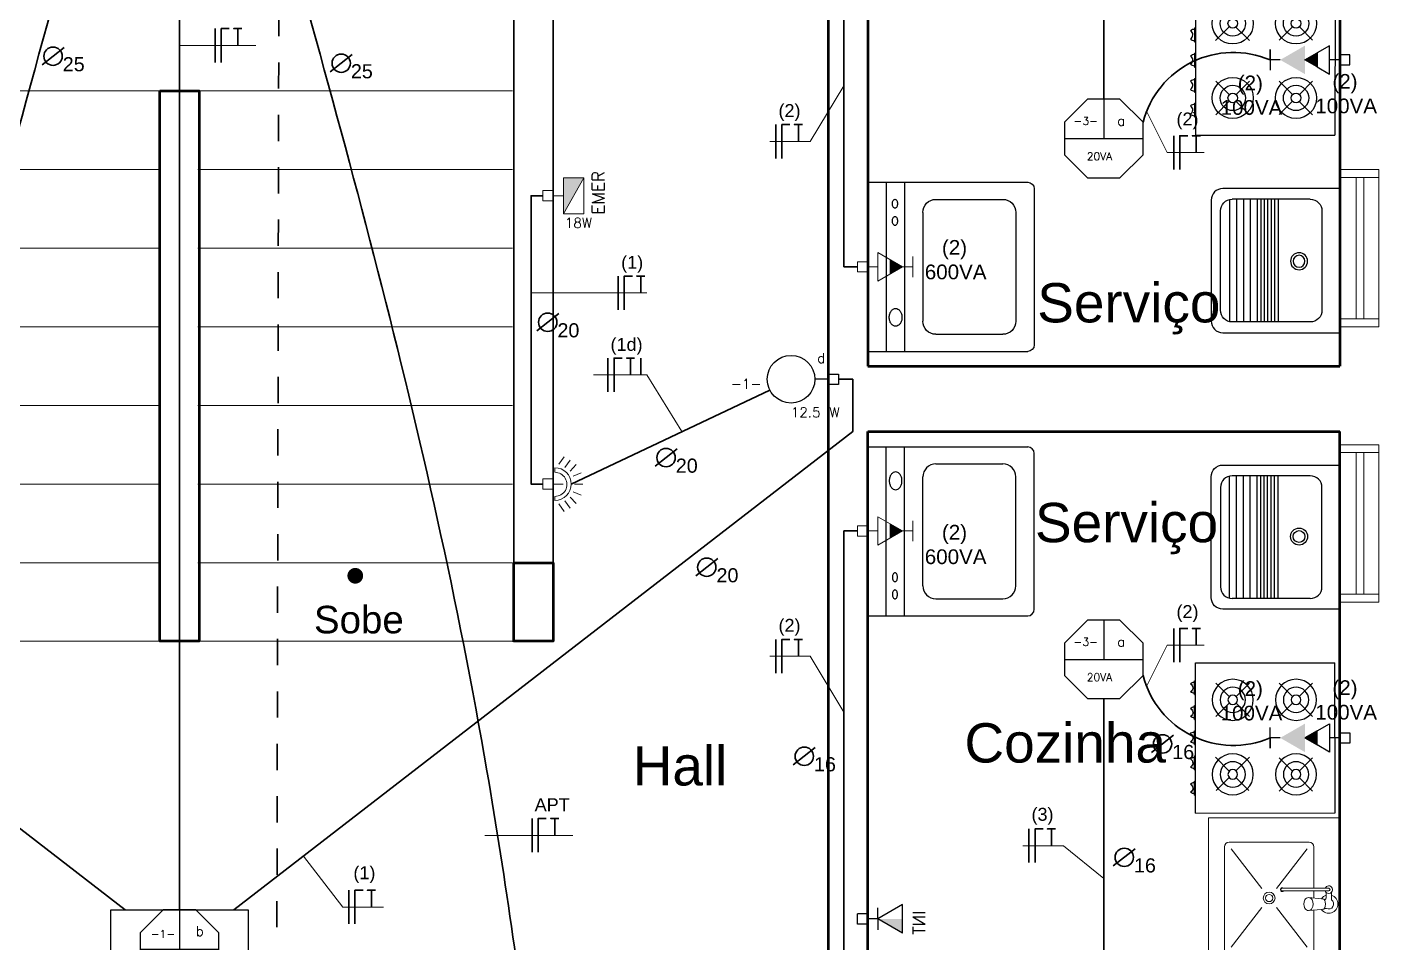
# Model space of a CAD drawing. Header units: inches. Extents: x 179598 to 179981, y 9195975 to 9196075.
# Drawn here: x 179645.77 to 179650.92, y 9196028.67 to 9196032.16 of the extents above; entities that cross this region are included whole.
import ezdxf

# ---------------------------------------------------------------- set-up
doc = ezdxf.new("R2010")
doc.units = ezdxf.units.IN
doc.header["$LTSCALE"] = 0.05
doc.header["$MEASUREMENT"] = 0
for name, pattern in [('ACAD_ISO03W100', [30, 12, -18]), ('CONTINU', [0]), ('DASH2', [0.75, 0.5, -0.25])]:
    doc.linetypes.add(name, pattern=pattern)
for name, color, linetype in [('Electric', 10, 'Continuous'), ('ILUMINAÇÃO', 3, 'Continuous'), ('LAYOUT_A. MOLHADAS', 7, 'Continuous'), ('PTF', 1, 'Continuous'), ('PTO', 1, 'Continuous'), ('TEP', 40, 'DASH2'), ('TEXTO', 250, 'Continuous')]:
    doc.layers.add(name, color=color, linetype=linetype)
for name, color, linetype, lineweight in [('Eletrodutos', 220, 'Continuous', 25), ('ESQUADRIA', 7, 'Continuous', 5), ('FNT', 30, 'Continuous', 25), ('HACHURA', 7, 'Continuous', 0), ('HASTES', 250, 'Continuous', 25), ('NOTAS', 180, 'Continuous', 25), ('PAREDE', 7, 'Continuous', 50), ('PISO', 7, 'Continuous', 5), ('TamanhoEletroduto', 174, 'Continuous', 30)]:
    doc.layers.add(name, color=color, linetype=linetype, lineweight=lineweight)
doc.styles.add('Cota', font='arial.ttf')
doc.styles.add('R_60_1-100', font='swissl.ttf', dxfattribs={"height": 0.15})
doc.styles.add('romans', font='romans.shx', dxfattribs={"width": 1.4})
doc.styles.get("Standard").update_dxf_attribs({"font": ''})
doc.styles.get('Standard').set_extended_font_data('txt.shx')

# ---------------------------------------------------------------- blocks, each defined once
blk = doc.blocks.new('A$C44EB09CF')
at = {"layer": 'ESQUADRIA'}
for points in [[(0, 0), (0.03, 0), (0.03, 0.15), (0, 0.15)], [(0.57, 0), (0.03, 0), (0.03, 0.15), (0.57, 0.15)], [(0.57, 0), (0.6, 0), (0.6, 0.15), (0.57, 0.15)], [(0.03, 0.0576), (0.57, 0.0576), (0.57, 0.0876), (0.03, 0.0876)]]:
    blk.add_lwpolyline(points, close=True, dxfattribs=at)
blk = doc.blocks.new('maquina_lavar')
at = {"layer": 'LAYOUT_A. MOLHADAS'}
for p, q in [((0.635, 0.3225), (0.025, 0.3225)), ((0.495, 0.3225), (0.495, -0.3225)), ((0.565, 0.3225), (0.565, -0.3225)), ((0.635, 0.3225), (0.635, -0.3225)), ((0, 0.2975), (0, -0.2975)), ((0.07, 0.2075), (0.07, -0.2075)), ((0.375, 0.2575), (0.12, 0.2575)), ((0.425, 0.2075), (0.425, -0.2075)), ((0.375, -0.2575), (0.12, -0.2575)), ((0.635, -0.3225), (0.025, -0.3225))]:
    blk.add_line(p, q, dxfattribs=at)
for points in [[(0.5311, 0.2576, 0.158104), (0.5277, 0.2565, 0.106506), (0.5242, 0.2526, 0.071806), (0.5222, 0.2474, 0.05817), (0.5214, 0.2406, 0.05817), (0.5222, 0.2338, 0.071806), (0.5242, 0.2286, 0.106506), (0.5277, 0.2247, 0.158104), (0.5311, 0.2236, 0.158104), (0.5345, 0.2247, 0.106506), (0.5379, 0.2286, 0.071806), (0.54, 0.2338, 0.05817), (0.5408, 0.2406, 0.05817), (0.54, 0.2474, 0.071806), (0.5379, 0.2526, 0.106506), (0.5345, 0.2565, 0.158104)], [(0.5311, 0.192, 0.158104), (0.5277, 0.1909, 0.106506), (0.5242, 0.187, 0.071806), (0.5222, 0.1818, 0.05817), (0.5214, 0.175, 0.05817), (0.5222, 0.1682, 0.071806), (0.5242, 0.163, 0.106506), (0.5277, 0.1591, 0.158104), (0.5311, 0.158, 0.158104), (0.5345, 0.1591, 0.106506), (0.5379, 0.163, 0.071806), (0.54, 0.1682, 0.05817), (0.5408, 0.175, 0.05817), (0.54, 0.1818, 0.071806), (0.5379, 0.187, 0.106506), (0.5345, 0.1909, 0.158104)], [(0.5287, -0.1589, 0.132138), (0.5199, -0.1612, 0.106661), (0.5115, -0.1688, 0.083339), (0.5064, -0.1794, 0.072039), (0.5044, -0.1929, 0.072039), (0.5064, -0.2063, 0.083339), (0.5115, -0.2169, 0.106661), (0.5199, -0.2245, 0.132138), (0.5287, -0.2269, 0.132138), (0.5375, -0.2245, 0.106661), (0.5459, -0.2169, 0.083339), (0.551, -0.2063, 0.072039), (0.553, -0.1929, 0.072039), (0.551, -0.1794, 0.083339), (0.5459, -0.1688, 0.106661), (0.5375, -0.1612, 0.132138)]]:
    blk.add_lwpolyline(points, format="xyb", close=True, dxfattribs=at)
for centre, radius, start, end in [((0.025, 0.2975), 0.025, 90, 180), ((0.12, 0.2075), 0.05, 90, 180), ((0.375, 0.2075), 0.05, 0, 90), ((0.12, -0.2075), 0.05, 180, 270), ((0.375, -0.2075), 0.05, 270, 0), ((0.025, -0.2975), 0.025, 180, 270)]:
    blk.add_arc(centre, radius, start, end, dxfattribs=at)
blk = doc.blocks.new('A$C12630BB8')
for p, q in [((0.4645, 0.4546), (0.0855, 0.4546)), ((0.0409, 0.112), (0.0409, 0.41)), ((0.509, 0.112), (0.509, 0.41)), ((0.0855, 0.0674), (0.4645, 0.0674))]:
    blk.add_line(p, q)
blk.add_lwpolyline([(0, 0), (0, 0.4457, -0.414214), (0.0446, 0.4903), (0.5054, 0.4903, -0.414214), (0.55, 0.4457), (0.55, 0)], format="xyb", close=True)
for points in [[(0.0421, 0.4203), (0.5079, 0.4203)], [(0.0409, 0.3938), (0.509, 0.3938)], [(0.0409, 0.3674), (0.509, 0.3674)], [(0.0409, 0.341), (0.509, 0.341)], [(0.0409, 0.3145), (0.509, 0.3145)], [(0.0409, 0.3013), (0.509, 0.3013)], [(0.0409, 0.2881), (0.509, 0.2881)], [(0.0409, 0.2749), (0.509, 0.2749)], [(0.0409, 0.2617), (0.509, 0.2617)], [(0.0409, 0.2485), (0.509, 0.2485)], [(0.0409, 0.2352), (0.509, 0.2352)]]:
    blk.add_lwpolyline(points)
for radius in [0.0325, 0.0226]:
    blk.add_circle((0.2773, 0.1549), radius)
for centre, start, end in [((0.0855, 0.41), 90, 180), ((0.4645, 0.41), 0, 90), ((0.0855, 0.112), 180, 270), ((0.4645, 0.112), 270, 0)]:
    blk.add_arc(centre, 0.0446, start, end)
blk = doc.blocks.new('A$C249D7A9F')
at = {"layer": 'LAYOUT_A. MOLHADAS'}
for p, q in [((0, 0.0191), (0, 0.5514)), ((0, 0.5514), (0.5732, 0.5514)), ((0.5732, 0.0191), (0.5732, 0.5514)), ((0.1342, 0.4155), (0.0836, 0.4661)), ((0.2109, 0.4661), (0.1604, 0.4157)), ((0.4186, 0.4156), (0.3683, 0.4659)), ((0.4955, 0.4659), (0.445, 0.4154)), ((0.1345, 0.3897), (0.0836, 0.3388)), ((0.2109, 0.3388), (0.1601, 0.3896)), ((0.4191, 0.3895), (0.3683, 0.3386)), ((0.4955, 0.3386), (0.4445, 0.3896)), ((0.1339, 0.174), (0.0857, 0.2223)), ((0.2129, 0.2251), (0.1613, 0.1734)), ((0.4186, 0.1743), (0.3683, 0.2247)), ((0.4956, 0.2247), (0.4451, 0.1742)), ((0.1355, 0.1476), (0.0857, 0.0978)), ((0.2129, 0.095), (0.1598, 0.1481)), ((0.4191, 0.1482), (0.3683, 0.0974)), ((0.4956, 0.0974), (0.4446, 0.1484)), ((0, 0.0191), (0.5732, 0.0191)), ((0.0684, 0.0153), (0.0684, 0.0172)), ((0.0684, 0.0172), (0.1212, 0.0172)), ((0.0684, 0.0153), (0.1212, 0.0153)), ((0.0849, 0.0172), (0.0849, 0.0191)), ((0.1049, 0.0172), (0.1049, 0.0191)), ((0.1212, 0.0153), (0.1212, 0.0172)), ((0.1647, 0.0172), (0.2176, 0.0172)), ((0.1647, 0.0153), (0.1647, 0.0172)), ((0.1647, 0.0153), (0.2176, 0.0153)), ((0.1812, 0.0172), (0.1812, 0.0191)), ((0.2012, 0.0172), (0.2012, 0.0191)), ((0.2176, 0.0153), (0.2176, 0.0172)), ((0.261, 0.0172), (0.3139, 0.0172)), ((0.261, 0.0153), (0.261, 0.0172)), ((0.261, 0.0153), (0.3139, 0.0153)), ((0.2775, 0.0172), (0.2775, 0.0191)), ((0.2975, 0.0172), (0.2975, 0.0191)), ((0.3139, 0.0153), (0.3139, 0.0172)), ((0.3574, 0.0153), (0.3574, 0.0172)), ((0.3574, 0.0172), (0.4102, 0.0172)), ((0.3574, 0.0153), (0.4102, 0.0153)), ((0.3739, 0.0172), (0.3739, 0.0191)), ((0.3939, 0.0172), (0.3939, 0.0191)), ((0.4102, 0.0153), (0.4102, 0.0172)), ((0.4516, 0.0153), (0.4516, 0.0172)), ((0.4516, 0.0172), (0.5044, 0.0172)), ((0.4516, 0.0153), (0.5044, 0.0153)), ((0.4681, 0.0172), (0.4681, 0.0191)), ((0.4881, 0.0172), (0.4881, 0.0191)), ((0.5044, 0.0153), (0.5044, 0.0172))]:
    blk.add_line(p, q, dxfattribs=at)
for centre, radius in [((0.1474, 0.4028), 0.0783), ((0.4318, 0.4028), 0.0783), ((0.1474, 0.4028), 0.0483), ((0.1474, 0.4028), 0.0183), ((0.4318, 0.4028), 0.0483), ((0.4318, 0.4028), 0.0183), ((0.1474, 0.1615), 0.0783), ((0.1474, 0.1615), 0.0483), ((0.4318, 0.1615), 0.0783), ((0.4318, 0.1615), 0.0483), ((0.1474, 0.1615), 0.0183), ((0.4318, 0.1615), 0.0183)]:
    blk.add_circle(centre, radius, dxfattribs=at)
for centre, radius, start, end in [((0.0949, 0.0152), 0.0214, 179.7773, 222.1915), ((0.0942, -0.0091), 0.0182, 30.0718, 146.8642), ((0.0949, 0.0152), 0.0214, 314.7446, 0.2227), ((0.1912, 0.0152), 0.0214, 179.7773, 222.1915), ((0.1905, -0.0091), 0.0182, 30.0718, 146.8642), ((0.1912, 0.0152), 0.0214, 314.7446, 0.2227), ((0.2875, 0.0152), 0.0214, 179.7773, 222.1915), ((0.2869, -0.0091), 0.0182, 30.0718, 146.8642), ((0.2875, 0.0152), 0.0214, 314.7446, 0.2227), ((0.3839, 0.0152), 0.0214, 179.7773, 222.1915), ((0.3832, -0.0091), 0.0182, 30.0718, 146.8642), ((0.3839, 0.0152), 0.0214, 314.7446, 0.2227), ((0.4781, 0.0152), 0.0214, 179.7773, 222.1915), ((0.4774, -0.0091), 0.0182, 30.0718, 146.8642), ((0.4781, 0.0152), 0.0214, 314.7446, 0.2227)]:
    blk.add_arc(centre, radius, start, end, dxfattribs=at)
blk = doc.blocks.new('A$C4DAD441B')
at = {"layer": 'LAYOUT_A. MOLHADAS', "lineweight": 0}
for p, q in [((0.323, 0.4251), (0.017, 0.425)), ((0, 0.408), (0, 0.017)), ((0.1419, 0.2488), (0.0255, 0.3995)), ((0.3145, 0.3995), (0.198, 0.2488)), ((0.34, 0.2494), (0.34, 0.4081)), ((0.2201, 0.2494), (0.2255, 0.2494)), ((0.2201, 0.2394), (0.2255, 0.2394)), ((0.2255, 0.2494), (0.3837, 0.2494)), ((0.3837, 0.2394), (0.2255, 0.2394)), ((0.3199, 0.2141), (0.3691, 0.2099)), ((0.34, 0.2125), (0.34, 0.2394)), ((0.3754, 0.2093), (0.3691, 0.2099)), ((0.3754, 0.2093), (0.3785, 0.2082)), ((0.3785, 0.2082), (0.382, 0.2035)), ((0.3973, 0.2494), (0.3837, 0.2494)), ((0.3973, 0.2394), (0.3837, 0.2394)), ((0.388, 0.223), (0.388, 0.2333)), ((0.388, 0.2157), (0.388, 0.223)), ((0.4079, 0.2345), (0.408, 0.2227)), ((0.408, 0.2227), (0.408, 0.205)), ((0.142, 0.1762), (0.0255, 0.0255)), ((0.3145, 0.0255), (0.198, 0.1763)), ((0.3691, 0.1688), (0.3199, 0.1643)), ((0.34, 0.0171), (0.34, 0.1661)), ((0.3754, 0.1693), (0.3691, 0.1688)), ((0.3785, 0.1705), (0.3754, 0.1693)), ((0.382, 0.1752), (0.3785, 0.1705)), ((0.3887, 0.1726), (0.38, 0.1726)), ((0.382, 0.2035), (0.3839, 0.1975)), ((0.3839, 0.1812), (0.382, 0.1752)), ((0.3839, 0.1975), (0.3847, 0.1893)), ((0.3847, 0.1893), (0.3839, 0.1812)), ((0.017, 0), (0.323, 0.0001))]:
    blk.add_line(p, q, dxfattribs=at)
for radius in [0.0226, 0.0138]:
    blk.add_circle((0.17, 0.2125), radius, dxfattribs=at)
for centre, radius, start, end in [((0.017, 0.408), 0.017, 90.0067, 180.0067), ((0.323, 0.4081), 0.017, 0.0067, 90.0067), ((0.3973, 0.2444), 0.0145, 317.2061, 159.8457), ((0.2201, 0.2444), 0.00738, 42.6626, 317.3508), ((0.2201, 0.2444), 0.005, 90.0003, 270.0132), ((0.3199, 0.1991), 0.015, 89.8495, 153.0039), ((0.3195, 0.1978), 0.0164, 29.8647, 88.6279), ((0.3973, 0.1894), 0.0349, 105.5441, 144.0055), ((0.3973, 0.1894), 0.0349, 216.1772, 72.2635), ((0.378, 0.2156), 0.01, 282.8352, 0.0067), ((0.3973, 0.2444), 0.0145, 200.1677, 229.8474), ((0.3973, 0.2444), 0.0145, 229.8474, 317.2061), ((0.3973, 0.2444), 0.005, 270.0105, 90.003), ((0.3418, 0.1895), 0.039, 155.088, 204.9254), ((0.3203, 0.1797), 0.0153, 205.4951, 268.5266), ((0.3185, 0.1814), 0.0173, 283.1322, 329.3413), ((0.3028, 0.1895), 0.035, 331.0895, 27.8828), ((0.3973, 0.1894), 0.0189, 242.7435, 55.7443), ((0.017, 0.017), 0.017, 180.0067, 270.0067), ((0.323, 0.0171), 0.017, 270.0067, 0.0067)]:
    blk.add_arc(centre, radius, start, end, dxfattribs=at)
blk = doc.blocks.new('A$C4ABB454C')
at = {"layer": 'LAYOUT_A. MOLHADAS', "lineweight": 0}
blk.add_lwpolyline([(0.55, 1.2), (0.05, 1.2), (0.05, 0), (0.55, 0)], close=True, dxfattribs=at)
at = {"layer": 'PISO', "color": 1}
blk.add_blockref('A$C4DAD441B', (0.1111, 0.6815), dxfattribs=at)
blk = doc.blocks.new('TA60')
at = {"lineweight": 5}
for p, q in [((-0.1, 0.44), (0.1, 0.44)), ((0, 0.44), (0, 0.34)), ((-0.139, 0.1), (0, 0.34)), ((0.139, 0.1), (0, 0.34)), ((-0.069, 0.22), (0.069, 0.22)), ((-0.139, 0.1), (0.139, 0.1)), ((-0.05, 0), (-0.05, -0.1)), ((-0.05, 0), (0.05, 0)), ((0, 0.1), (0, 0)), ((0.05, 0), (0.05, -0.1)), ((-0.05, -0.1), (0.05, -0.1))]:
    blk.add_line(p, q, dxfattribs=at)
blk.add_lwpolyline([(0, 0.22, 0.139, 0, 0), (0, 0.34, 0, 0, 0)], format="xyseb", dxfattribs=at)
blk = doc.blocks.new('BlockRetard')
at = {"layer": 'HACHURA'}
h = blk.add_hatch(color=1, dxfattribs=at)
h.dxf.hatch_style = 1
h.paths.add_polyline_path([(-0.1328, 0.0541), (-0.2266, 0), (-0.1328, -0.0541)])
h = blk.add_hatch(color=1, dxfattribs=at)
h.dxf.hatch_style = 1
h.paths.add_polyline_path([(-0.0859, -0.0271), (-0.0859, 0.0271), (-0.1328, 0)])
at = {"layer": 'Electric'}
for points in [[(0, 0), (0, -0.0195), (0.0391, -0.0195), (0.0391, 0.0195), (0, 0.0195), (0, 0), (-0.0391, 0), (-0.0391, 0.0541), (-0.0859, 0.0271), (-0.0859, -0.0271), (-0.1328, 0), (-0.0859, 0.0271), (-0.0859, -0.0271), (-0.0391, -0.0541), (-0.0391, 0)], [(-0.2266, 0), (-0.2656, 0), (-0.2656, 0.0391), (-0.2656, -0.0391)]]:
    blk.add_lwpolyline(points, dxfattribs=at)
blk = doc.blocks.new('TEL130')
for p, q in [((-0.139, 0.34), (0.139, 0.34)), ((-0.139, 0.34), (0, 0.1)), ((0.139, 0.34), (0, 0.1)), ((-0.05, 0), (-0.05, -0.1)), ((-0.05, 0), (0.05, 0)), ((0, 0.1), (0, 0)), ((0.05, 0), (0.05, -0.1)), ((-0.05, -0.1), (0.05, -0.1))]:
    blk.add_line(p, q)
blk.add_solid([(0, 0.34), (0, 0.1), (-0.139, 0.34)])
blk = doc.blocks.new('Iluminação1')
at = {"layer": 'ILUMINAÇÃO'}
for p, q in [((0, 0.15), (0, 0)), ((-0.15, 0), (0.15, 0))]:
    blk.add_line(p, q, dxfattribs=at)
blk.add_lwpolyline([(-0.0621, 0.15), (-0.15, 0.0621), (-0.15, -0.0621), (-0.0621, -0.15), (0.0621, -0.15), (0.15, -0.0621), (0.15, 0.0621), (0.0621, 0.15)], close=True, dxfattribs=at)
blk = doc.blocks.new('Iluminação2')
at = {"layer": 'ILUMINAÇÃO'}
for p, q in [((0, 0.15), (0, 0)), ((-0.15, 0), (0.15, 0))]:
    blk.add_line(p, q, dxfattribs=at)
for points in [[(-0.2621, 0.15), (0.2621, 0.15), (0.2621, -0.15), (-0.2621, -0.15)], [(-0.0621, 0.15), (-0.15, 0.0621), (-0.15, -0.0621), (-0.0621, -0.15), (0.0621, -0.15), (0.15, -0.0621), (0.15, 0.0621), (0.0621, 0.15)]]:
    blk.add_lwpolyline(points, close=True, dxfattribs=at)
blk = doc.blocks.new('Interruptor sensor de presença')
at = {"color": 1, "lineweight": 5}
for p, q in [((0, 0.0195), (-0.0391, 0.0195)), ((-0.0391, 0.0195), (-0.0391, -0.0195)), ((0, 0.0195), (0, -0.0195)), ((0.0388, 0), (0, 0)), ((0, -0.0195), (-0.0391, -0.0195))]:
    blk.add_line(p, q, dxfattribs=at)
at = {"color": 3, "lineweight": 5}
blk.add_arc((0.0065, 0.0001), 0.0625, 269.7308, 89.7308, dxfattribs=at)
at = {"layer": 'ILUMINAÇÃO', "lineweight": 5, "ltscale": 0.5}
for p, q in [((0.0217, 0.076), (0.0419, 0.1041)), ((0.0068, 0.0626), (0.0068, 0.0471)), ((0.0448, 0.0637), (0.065, 0.0918)), ((0.0647, 0.0494), (0.0884, 0.0747)), ((0.0765, 0.0299), (0.1068, 0.0428)), ((0.0814, 0.0005), (0.1127, 0.0005)), ((0.0068, -0.0449), (0.0069, -0.0624)), ((0.0647, -0.0491), (0.0884, -0.0744)), ((0.0765, -0.0296), (0.1068, -0.0426)), ((0.0814, -0.0002), (0.1127, -0.0002)), ((0.0217, -0.0757), (0.0419, -0.1038)), ((0.0448, -0.0635), (0.065, -0.0916))]:
    blk.add_line(p, q, dxfattribs=at)
blk.add_arc((0.0066, 0.0011), 0.046, 269.6346, 89.827, dxfattribs=at)
blk = doc.blocks.new('ie')
at = {"lineweight": 5}
for p, q in [((0.1, 0.175), (0.1, -0.175)), ((0.1, 0.175), (0.3, 0.175)), ((0.1, -0.175), (0.3, 0.175)), ((0.3, 0.175), (0.3, -0.175)), ((0, 0.05), (-0.1, 0.05)), ((-0.1, 0.05), (-0.1, -0.05)), ((0, 0.05), (0, -0.05)), ((0.1, 0), (0, 0)), ((0, -0.05), (-0.1, -0.05)), ((0.1, -0.175), (0.3, -0.175))]:
    blk.add_line(p, q, dxfattribs=at)
blk.add_solid([(0.1, 0.175), (0.3, 0.175), (0.1, -0.175), (0.2, 0)], dxfattribs=at)

msp = doc.modelspace()

# ---------------------------------------------------------------- hatches: boundary and pattern name
at = {"layer": 'HACHURA'}
h = msp.add_hatch(color=256, dxfattribs=at)
h.dxf.hatch_style = 1
edge = h.paths.add_edge_path()
edge.add_arc((179647.0234, 9196030.069), 0.03, 0, 360)
h = msp.add_hatch(color=256, dxfattribs=at)
h.dxf.hatch_style = 1
edge = h.paths.add_edge_path()
edge.add_arc((179647.0234, 9196030.069), 0.03, 0, 360)

# ---------------------------------------------------------------- linework, layer by layer
at = {"color": 1}
msp.add_line((179648.8281, 9196030.819), (179648.7764, 9196030.819), dxfattribs=at)
msp.add_lwpolyline([(179648.8671, 9196030.7995), (179648.828, 9196030.7995), (179648.8281, 9196030.8385), (179648.8671, 9196030.8385)], close=True, dxfattribs=at)
msp.add_circle((179648.6855, 9196030.819), 0.0908, dxfattribs=at)
at = {"layer": 'Eletrodutos', "linetype": 'CONTINU', "lineweight": 30}
for p, q in [((179649.8781, 9196031.8877), (179649.8781, 9196033.3252)), ((179648.8871, 9196031.2479), (179648.8871, 9196032.728)), ((179646.3531, 9196032.6563), (179646.3531, 9196028.794)), ((179648.939, 9196031.2479), (179648.8871, 9196031.2479)), ((179648.6045, 9196030.7779), (179647.8471, 9196030.4191)), ((179648.8871, 9196030.2401), (179648.8871, 9196028.7599)), ((179648.939, 9196030.2401), (179648.8871, 9196030.2401)), ((179649.8781, 9196029.6002), (179649.8781, 9196028.1627)), ((179648.8871, 9196028.7599), (179648.8871, 9196028.4196))]:
    msp.add_line(p, q, dxfattribs=at)
at = {"layer": 'Eletrodutos', "linetype": 'ACAD_ISO03W100', "lineweight": 30, "ltscale": 0.1}
msp.add_lwpolyline([(179646.4735, 9196033.1109), (179646.7322, 9196032.4279), (179646.7193, 9196026.1748)], dxfattribs=at)
at = {"layer": 'Eletrodutos', "linetype": 'CONTINU', "lineweight": 30}
for points in [[(179647.739, 9196031.519), (179647.6937, 9196031.519), (179647.6937, 9196030.419), (179647.739, 9196030.419)], [(179643.839, 9196030.819), (179643.7853, 9196030.819), (179643.7853, 9196030.619), (179646.1454, 9196028.794)], [(179648.8671, 9196030.819), (179648.9208, 9196030.819), (179648.9208, 9196030.619), (179646.5607, 9196028.794)], [(179648.8671, 9196030.819), (179648.9208, 9196030.819), (179648.9208, 9196030.619), (179646.5607, 9196028.794)]]:
    msp.add_lwpolyline(points, dxfattribs=at)
for centre, start, end in [((179650.3726, 9196031.71), 66.8702, 165.3846), ((179650.3726, 9196029.7779), 194.6154, 293.1298)]:
    msp.add_arc(centre, 0.356, start, end, dxfattribs=at)
for points in [[(179646.116, 9196033.119), (179645.1803, 9196029.3243), (179644.9939, 9196028.0561)], [(179646.5901, 9196033.119), (179647.5258, 9196029.3243), (179647.7122, 9196028.0561)]]:
    msp.add_spline(points, degree=3, dxfattribs=at)
at = {"layer": 'FNT', "linetype": 'CONTINU', "lineweight": 30}
for p, q in [((179646.489, 9196032.1566), (179646.489, 9196032.028)), ((179648.6274, 9196031.7903), (179648.6274, 9196031.6617)), ((179650.1452, 9196031.748), (179650.1452, 9196031.6194)), ((179648.0264, 9196031.2128), (179648.0264, 9196031.0843)), ((179647.9873, 9196030.8995), (179647.9873, 9196030.7709)), ((179650.1452, 9196029.8685), (179650.1452, 9196029.74)), ((179648.6274, 9196029.8262), (179648.6274, 9196029.6977)), ((179647.6981, 9196029.143), (179647.6981, 9196029.0145)), ((179649.593, 9196029.103), (179649.593, 9196028.9745)), ((179646.9992, 9196028.8694), (179646.9992, 9196028.7409))]:
    msp.add_line(p, q, dxfattribs=at)
for points in [[(179646.5121, 9196032.028), (179646.5121, 9196032.1566), (179646.543, 9196032.1566)], [(179646.5905, 9196032.1566), (179646.5596, 9196032.1566), (179646.5751, 9196032.1566), (179646.5751, 9196032.0923)], [(179648.6505, 9196031.6617), (179648.6505, 9196031.7903), (179648.6814, 9196031.7903)], [(179648.7289, 9196031.7903), (179648.698, 9196031.7903), (179648.7135, 9196031.7903), (179648.7135, 9196031.726)], [(179650.1683, 9196031.6194), (179650.1683, 9196031.748), (179650.1992, 9196031.748)], [(179650.2467, 9196031.748), (179650.2158, 9196031.748), (179650.2313, 9196031.748), (179650.2313, 9196031.6837)], [(179648.0495, 9196031.0843), (179648.0495, 9196031.2128), (179648.0804, 9196031.2128)], [(179648.1279, 9196031.2128), (179648.097, 9196031.2128), (179648.1125, 9196031.2128), (179648.1125, 9196031.1485)], [(179648.0104, 9196030.7709), (179648.0104, 9196030.8995), (179648.0413, 9196030.8995)], [(179648.0889, 9196030.8995), (179648.058, 9196030.8995), (179648.0734, 9196030.8995), (179648.0734, 9196030.8352)], [(179648.1125, 9196030.8352), (179648.1125, 9196030.8995), (179648.1125, 9196030.8995)], [(179648.1125, 9196030.8352), (179648.1125, 9196030.8995), (179648.1125, 9196030.8995)], [(179650.1683, 9196029.74), (179650.1683, 9196029.8685), (179650.1992, 9196029.8685)], [(179650.2467, 9196029.8685), (179650.2158, 9196029.8685), (179650.2313, 9196029.8685), (179650.2313, 9196029.8043)], [(179648.6505, 9196029.6977), (179648.6505, 9196029.8262), (179648.6814, 9196029.8262)], [(179648.7289, 9196029.8262), (179648.698, 9196029.8262), (179648.7135, 9196029.8262), (179648.7135, 9196029.762)], [(179647.7211, 9196029.0145), (179647.7211, 9196029.143), (179647.752, 9196029.143)], [(179647.7996, 9196029.143), (179647.7687, 9196029.143), (179647.7841, 9196029.143), (179647.7841, 9196029.0787)], [(179649.6161, 9196028.9745), (179649.6161, 9196029.103), (179649.647, 9196029.103)], [(179649.6945, 9196029.103), (179649.6636, 9196029.103), (179649.6791, 9196029.103), (179649.6791, 9196029.0388)], [(179647.0223, 9196028.7409), (179647.0223, 9196028.8694), (179647.0532, 9196028.8694)], [(179647.1008, 9196028.8694), (179647.0699, 9196028.8694), (179647.0853, 9196028.8694), (179647.0853, 9196028.8051)]]:
    msp.add_lwpolyline(points, dxfattribs=at)
at = {"layer": 'HASTES', "linetype": 'CONTINU', "lineweight": 20}
for points in [[(179646.3531, 9196032.0923), (179646.3531, 9196032.0923), (179646.6445, 9196032.0923)], [(179648.8871, 9196031.9388), (179648.7587, 9196031.726), (179648.604, 9196031.726)], [(179650.0418, 9196031.8418), (179650.1197, 9196031.6837), (179650.261, 9196031.6837)], [(179648.1359, 9196031.1485), (179648.1359, 9196031.1485), (179647.6937, 9196031.1485)], [(179648.2692, 9196030.6191), (179648.1359, 9196030.8352), (179647.9324, 9196030.8352)], [(179650.0418, 9196029.6462), (179650.1197, 9196029.8043), (179650.261, 9196029.8043)], [(179648.8871, 9196029.5492), (179648.7587, 9196029.762), (179648.604, 9196029.762)], [(179647.5176, 9196029.0781), (179647.5176, 9196029.0781), (179647.8527, 9196029.0787)], [(179649.8781, 9196028.9136), (179649.7243, 9196029.0388), (179649.5696, 9196029.0388)], [(179646.8259, 9196028.9991), (179646.9758, 9196028.8051), (179647.1306, 9196028.8051)]]:
    msp.add_lwpolyline(points, dxfattribs=at)
at = {"layer": 'PAREDE'}
for p, q in [((179650.7781, 9196034.269), (179650.7781, 9196030.869)), ((179648.9781, 9196033.269), (179648.9781, 9196030.869)), ((179648.8281, 9196028.369), (179648.8281, 9196033.119)), ((179648.9781, 9196030.869), (179650.7781, 9196030.869)), ((179648.9781, 9196028.219), (179648.9781, 9196030.619)), ((179648.9781, 9196030.619), (179650.7781, 9196030.619)), ((179650.7781, 9196027.219), (179650.7781, 9196030.619))]:
    msp.add_line(p, q, dxfattribs=at)
at = {"layer": 'PAREDE', "lineweight": 30}
for p, q in [((179647.6281, 9196029.919), (179647.6281, 9196033.119)), ((179647.7781, 9196029.919), (179647.7781, 9196033.119)), ((179647.6234, 9196029.819), (179647.7734, 9196029.819))]:
    msp.add_line(p, q, dxfattribs=at)
at = {"layer": 'PAREDE'}
for points in [[(179646.2781, 9196031.919), (179646.4281, 9196031.919), (179646.4281, 9196029.819), (179646.2781, 9196029.819)], [(179647.6281, 9196030.119), (179647.7781, 9196030.119), (179647.7781, 9196029.819), (179647.6281, 9196029.819)]]:
    msp.add_lwpolyline(points, close=True, dxfattribs=at)
at = {"layer": 'PISO'}
for p, q in [((179647.6281, 9196033.119), (179647.6281, 9196029.919)), ((179646.2781, 9196031.919), (179646.2781, 9196029.819)), ((179647.6234, 9196031.919), (179646.4234, 9196031.919)), ((179646.4281, 9196031.919), (179646.4281, 9196029.819)), ((179647.6234, 9196031.619), (179646.4234, 9196031.619)), ((179647.6234, 9196031.319), (179646.4234, 9196031.319)), ((179647.6234, 9196031.019), (179646.4234, 9196031.019)), ((179647.6234, 9196030.719), (179646.4234, 9196030.719)), ((179647.6234, 9196030.419), (179646.4234, 9196030.419)), ((179647.6234, 9196030.119), (179646.4234, 9196030.119)), ((179647.6234, 9196029.819), (179645.0734, 9196029.819))]:
    msp.add_line(p, q, dxfattribs=at)
at = {"layer": 'PISO', "lineweight": 20}
for p, q in [((179646.2781, 9196031.919), (179645.0781, 9196031.919)), ((179646.2781, 9196031.619), (179645.0781, 9196031.619)), ((179646.2781, 9196031.319), (179645.0781, 9196031.319)), ((179646.2781, 9196031.019), (179645.0781, 9196031.019)), ((179646.2781, 9196030.719), (179645.0781, 9196030.719)), ((179646.2781, 9196030.419), (179645.0781, 9196030.419)), ((179646.2781, 9196030.119), (179645.0781, 9196030.119))]:
    msp.add_line(p, q, dxfattribs=at)
at = {"layer": 'PTF', "ltscale": 10}
for q in [(179649.0171, 9196028.8018), (179649.0171, 9196028.7181)]:
    msp.add_line((179649.0171, 9196028.7599), q, dxfattribs=at)
at = {"layer": 'TamanhoEletroduto', "linetype": 'CONTINU'}
for p, q in [((179645.9126, 9196032.0844), (179645.8289, 9196032.0188)), ((179647.0116, 9196032.0577), (179646.9278, 9196031.9921)), ((179647.7994, 9196031.0693), (179647.7157, 9196031.0037)), ((179648.2508, 9196030.5528), (179648.1671, 9196030.4872)), ((179648.4061, 9196030.1346), (179648.3223, 9196030.069)), ((179650.1444, 9196029.4603), (179650.0606, 9196029.3947)), ((179648.7779, 9196029.4133), (179648.6942, 9196029.3477)), ((179649.9984, 9196029.0276), (179649.9147, 9196028.962))]:
    msp.add_line(p, q, dxfattribs=at)
for centre in [(179645.8708, 9196032.0516), (179646.9697, 9196032.0249), (179647.7575, 9196031.0365), (179648.2089, 9196030.52), (179648.3642, 9196030.1018), (179650.1025, 9196029.4275), (179648.7361, 9196029.3805), (179649.9565, 9196028.9948)]:
    msp.add_circle(centre, 0.035, dxfattribs=at)

# ---------------------------------------------------------------- block references
at = {"layer": 'Electric'}
msp.add_blockref('BlockRetard', (179650.7781, 9196032.0375), dxfattribs=at)
at = {"layer": 'Electric', "xscale": -1, "rotation": 180}
msp.add_blockref('BlockRetard', (179650.7781, 9196029.4505), dxfattribs=at)
at = {"layer": 'Eletrodutos'}
msp.add_blockref('Iluminação2', (179646.3531, 9196028.644), dxfattribs=at)
at = {"layer": 'ESQUADRIA', "xscale": -1, "rotation": 90}
for p in [(179650.928, 9196031.619), (179650.928, 9196030.569)]:
    msp.add_blockref('A$C44EB09CF', p, dxfattribs=at)
at = {"layer": 'ILUMINAÇÃO', "linetype": 'CONTINU', "lineweight": 20, "xscale": -1, "rotation": 180}
msp.add_blockref('Interruptor sensor de presença', (179647.7781, 9196030.419), dxfattribs=at)
at = {"layer": 'LAYOUT_A. MOLHADAS', "extrusion": (0, 0, -1), "xscale": -1, "zscale": -1, "rotation": 90.00673546039295}
msp.add_blockref('A$C249D7A9F', (-179650.2089, 9196032.324), dxfattribs=at)
at = {"layer": 'LAYOUT_A. MOLHADAS', "xscale": -1}
msp.add_blockref('maquina_lavar', (179649.6131, 9196031.2479), dxfattribs=at)
at = {"layer": 'LAYOUT_A. MOLHADAS', "xscale": -1, "rotation": 90}
msp.add_blockref('A$C12630BB8', (179650.7781, 9196031.5465), dxfattribs=at)
at = {"layer": 'LAYOUT_A. MOLHADAS'}
for name, p, rotation in [('maquina_lavar', (179649.6131, 9196030.2386), 180), ('A$C12630BB8', (179650.7781, 9196029.9415), 90)]:
    msp.add_blockref(name, p, dxfattribs=dict(at, rotation=rotation))
at = {"layer": 'LAYOUT_A. MOLHADAS', "extrusion": (0, 0, -1), "zscale": -1, "rotation": 89.99326453960705}
msp.add_blockref('A$C249D7A9F', (-179650.2089, 9196029.1639), dxfattribs=at)
at = {"layer": 'PISO', "color": 1}
msp.add_blockref('A$C4ABB454C', (179650.228, 9196027.9456), dxfattribs=at)
at = {"layer": 'PTF', "xscale": -0.3906251953125022, "yscale": 0.3906251953125022, "zscale": 0.3906251953125022, "rotation": 270}
msp.add_blockref('TEL130', (179648.9781, 9196028.7599), dxfattribs=at)
at = {"layer": 'PTO', "linetype": 'Continuous', "xscale": 0.3906251953124951, "yscale": 0.3906251953124951, "zscale": 0.3906251953124951}
msp.add_blockref('ie', (179647.7781, 9196031.519), dxfattribs=at)
at = {"layer": 'PTO', "yscale": 0.3906251953034037, "zscale": 0.3906251953034037, "rotation": 270}
for p, xscale in [((179648.9781, 9196031.2479), 0.3906251953034037), ((179648.9781, 9196030.2401), -0.3906251953034037)]:
    msp.add_blockref('TA60', p, dxfattribs=dict(at, xscale=xscale))
at = {"layer": 'TEP'}
for p in [(179649.8781, 9196031.7377), (179649.8781, 9196029.7502)]:
    msp.add_blockref('Iluminação1', p, dxfattribs=at)

# ---------------------------------------------------------------- texts
at = {"color": 3, "char_height": 0.0378, "attachment_point": 1}
for s, insert in [('a', (179649.9297, 9196031.8241)), ('a', (179649.9297, 9196029.8366)), ('b', (179646.4152, 9196028.7322))]:
    msp.add_mtext_dynamic_manual_height_columns(s, width=0.270453, gutter_width=1, heights=[0], dxfattribs=dict(at, insert=insert))
at = {"color": 1, "attachment_point": 1}
for s, insert, char_height in [('18W', (179647.8227, 9196031.4346), 0.03785), ('d', (179648.7855, 9196030.9185), 0.0378), ('-1-', (179648.456, 9196030.8201), 0.03785), ('12.5 W', (179648.6847, 9196030.7116), 0.03785)]:
    msp.add_mtext_dynamic_manual_height_columns(s, width=0.270453, gutter_width=1, heights=[0], dxfattribs=dict(at, insert=insert, char_height=char_height))
at = {"layer": 'FNT', "linetype": 'CONTINU', "lineweight": 20, "char_height": 0.04926, "attachment_point": 1, "style": 'Cota'}
for s, insert in [('(2)', (179648.6376, 9196031.8686)), ('(2)', (179650.1556, 9196031.8365)), ('(1)', (179648.0375, 9196031.2895)), ('(1d)', (179647.9969, 9196030.9765)), ('(2)', (179650.1556, 9196029.957)), ('(2)', (179648.6376, 9196029.9045)), ('APT', (179647.7076, 9196029.2201)), ('(3)', (179649.6026, 9196029.1836)), ('(1)', (179647.0162, 9196028.9606))]:
    msp.add_mtext_dynamic_manual_height_columns(s, width=0.040202, gutter_width=0.5, heights=[0], dxfattribs=dict(at, insert=insert))
at = {"layer": 'ILUMINAÇÃO'}
for s, p in [('-3-', (179649.7631, 9196031.7894)), ('20VA', (179649.8132, 9196031.6546)), ('-3-', (179649.7631, 9196029.8019)), ('20VA', (179649.8132, 9196029.6671)), ('-1-', (179646.2437, 9196028.6871))]:
    msp.add_text(s, height=0.03, dxfattribs=at).set_placement(p)
at = {"layer": 'NOTAS', "linetype": 'CONTINU', "lineweight": 30, "char_height": 0.05613, "attachment_point": 1, "style": 'Cota'}
for s, insert in [('   (2)\\P100VA', (179650.3241, 9196031.9776)), ('   (2)\\P100VA', (179650.6851, 9196031.9835)), ('   (2)\\P600VA', (179649.1957, 9196031.3501)), ('   (2)\\P600VA', (179649.1957, 9196030.2634)), ('   (2)\\P100VA', (179650.3241, 9196029.6667)), ('   (2)\\P100VA', (179650.6851, 9196029.6702))]:
    msp.add_mtext_dynamic_manual_height_columns(s, width=0.415348, gutter_width=0.5, heights=[0], dxfattribs=dict(at, insert=insert))
at = {"layer": 'PTF', "color": 2, "style": 'romans'}
msp.add_text('EMER', height=0.04688, rotation=90, dxfattribs=at).set_placement((179647.9736, 9196031.4475))
at = {"layer": 'PTF', "color": 2, "style": 'romans', "text_generation_flag": 2}
msp.add_text('INT', height=0.04688, rotation=90, dxfattribs=at).set_placement((179649.197, 9196028.7923))
at = {"layer": 'TamanhoEletroduto', "linetype": 'CONTINU', "lineweight": 20, "style": 'Cota'}
for s, p in [('25', (179645.9077, 9196031.994)), ('25', (179647.0067, 9196031.9672)), ('20', (179647.7945, 9196030.9788)), ('20', (179648.2459, 9196030.4623)), ('20', (179648.4012, 9196030.0441)), ('16', (179650.1394, 9196029.3698)), ('16', (179648.773, 9196029.3229)), ('16', (179649.9935, 9196028.9371))]:
    msp.add_text(s, height=0.05386, dxfattribs=at).set_placement(p)
at = {"layer": 'TEXTO', "style": 'R_60_1-100'}
for s, height, p in [('Serviço', 0.15, (179649.6246, 9196031.0358)), ('Serviço', 0.15, (179649.6159, 9196030.1971)), ('Sobe', 0.105, (179646.8659, 9196029.8494)), ('Cozinha', 0.15, (179649.347, 9196029.3565)), ('Hall', 0.15, (179648.0816, 9196029.2689))]:
    msp.add_text(s, height=height, dxfattribs=at).set_placement(p)

doc.saveas('drawing.dxf')
